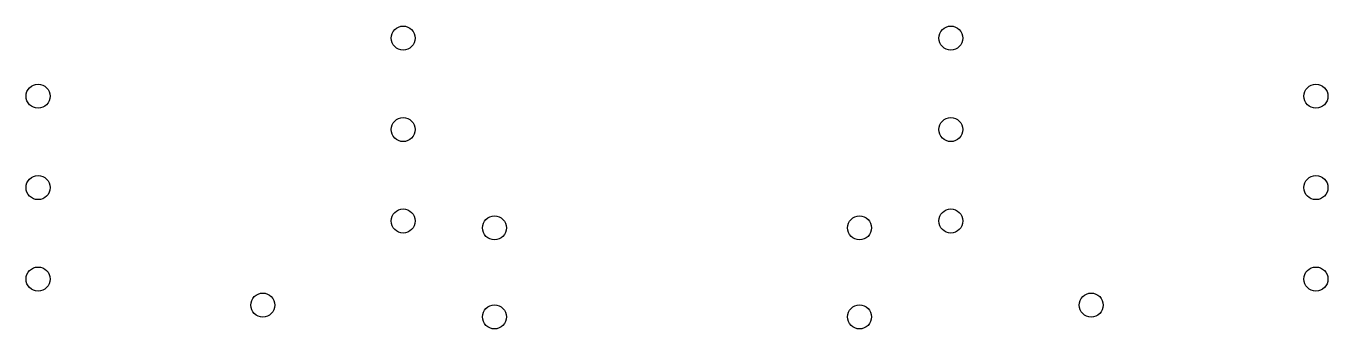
# Model space of a CAD drawing. Header units: millimetres. Extents: x 107 to 378, y -150 to -87.
import ezdxf

# ---------------------------------------------------------------- set-up
doc = ezdxf.new("R2010")
doc.units = ezdxf.units.MM

msp = doc.modelspace()

# ---------------------------------------------------------------- linework, layer by layer
for centre in [(185.5, -89.485), (299.5, -89.485), (109.5, -101.55), (375.5, -101.55), (185.5, -108.485), (299.5, -108.485), (109.5, -120.55), (375.5, -120.55), (185.5, -127.485), (204.5, -128.91), (280.5, -128.91), (299.5, -127.485), (109.5, -139.55), (375.5, -139.55), (156.2875, -144.965), (328.7125, -144.965), (204.5, -147.41), (280.5, -147.41)]:
    msp.add_circle(centre, 2.5)

doc.saveas('drawing.dxf')
